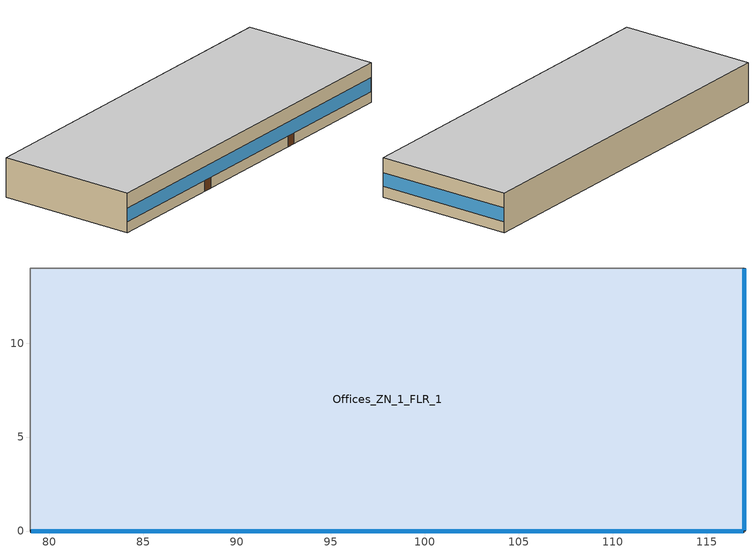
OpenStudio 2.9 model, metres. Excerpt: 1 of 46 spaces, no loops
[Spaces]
Offices_ZN_1_FLR_1
 floor ground: 117,14 117,0 79,0 79,14 z0
 wall outside: 79,0 117,0 117,14 z0:4
 wall to Gym_ZN_1_FLR_1: 117,14 79,14 z0:4
 wall to Lobby_ZN_1_FLR_1: 79,14 79,0 z0:4
 window: 79.05,0 116.95,0 z1.1:2.5; 117,0.05 117,13.95 z1.1:2.51
 door: 91.08,0 91.99,0 / 104.08,0 104.99,0 z0:2.13
 ceiling to Offices_ZN_1_FLR_2: 117,0 117,14 79,14 79,0 z4
[Schedule:Ruleset]
Name | Default Day Schedule | Summer Design Day Schedule | Winter Design Day Schedule
SchoolSecondary BLDG_OCC_SCH_Auditorium | SchoolSecondary BLDG_OCC_SCH_Auditorium Default | SchoolSecondary BLDG_OCC_SCH_Auditorium Summer Design Day 3 | SchoolSecondary BLDG_OCC_SCH_Auditorium Winter Design Day
SchoolSecondary BLDG_LIGHT_SCH_2013 | SchoolSecondary BLDG_LIGHT_SCH_2013 Default | SchoolSecondary BLDG_LIGHT_SCH_2013 Summer Design Day | SchoolSecondary BLDG_LIGHT_SCH_2013 Winter Design Day
SchoolSecondary HTGSETP_SCH_PSZ_AC | SchoolSecondary HTGSETP_SCH_PSZ_AC Default | SchoolSecondary HTGSETP_SCH_PSZ_AC Summer Design Day | SchoolSecondary HTGSETP_SCH_PSZ_AC Winter Design Day
SchoolSecondary BLDG_OCC_SCH_Cafeteria | SchoolSecondary BLDG_OCC_SCH_Cafeteria Default | SchoolSecondary BLDG_OCC_SCH_Cafeteria Summer Design Day 3 | SchoolSecondary BLDG_OCC_SCH_Cafeteria Winter Design Day
SchoolSecondary KITCHEN_ELEC_EQUIP_SCH | SchoolSecondary KITCHEN_ELEC_EQUIP_SCH Default | SchoolSecondary KITCHEN_ELEC_EQUIP_SCH Summer Design Day | SchoolSecondary KITCHEN_ELEC_EQUIP_SCH Winter Design Day
SchoolSecondary BLDG_OCC_SCH_Gym | SchoolSecondary BLDG_OCC_SCH_Gym Default | SchoolSecondary BLDG_OCC_SCH_Gym Summer Design Day 3 | SchoolSecondary BLDG_OCC_SCH_Gym Winter Design Day
SchoolSecondary BLDG_LIGHT_GYM_SCH_2013 | SchoolSecondary BLDG_LIGHT_GYM_SCH_2013 Default | SchoolSecondary BLDG_LIGHT_GYM_SCH_2013 Summer Design Day | SchoolSecondary BLDG_LIGHT_GYM_SCH_2013 Winter Design Day
SchoolSecondary KITCHEN_GAS_EQUIP_SCH | SchoolSecondary KITCHEN_GAS_EQUIP_SCH Default | SchoolSecondary KITCHEN_GAS_EQUIP_SCH Summer Design Day 3 | SchoolSecondary KITCHEN_GAS_EQUIP_SCH Winter Design Day
SchoolSecondary BLDG_LIGHT_LOBBYFLR1_SCH_2013 | SchoolSecondary BLDG_LIGHT_LOBBYFLR1_SCH_2013 Default | SchoolSecondary BLDG_LIGHT_LOBBYFLR1_SCH_2013 Summer Design Day | SchoolSecondary BLDG_LIGHT_LOBBYFLR1_SCH_2013 Winter Design Day
SchoolSecondary BLDG_LIGHT_MECHANICAL_SCH_2013 | SchoolSecondary BLDG_LIGHT_MECHANICAL_SCH_2013 Default | SchoolSecondary BLDG_LIGHT_MECHANICAL_SCH_2013 Summer Design Day | SchoolSecondary BLDG_LIGHT_MECHANICAL_SCH_2013 Winter Design Day
SchoolSecondary BLDG_ELEVATORS | SchoolSecondary BLDG_ELEVATORS Default | SchoolSecondary BLDG_ELEVATORS Summer Design Day | SchoolSecondary BLDG_ELEVATORS Winter Design Day
SchoolSecondary ELEV_LIGHT_FAN_SCH_ADD_DF | SchoolSecondary ELEV_LIGHT_FAN_SCH_ADD_DF Default | SchoolSecondary ELEV_LIGHT_FAN_SCH_ADD_DF Summer Design Day | SchoolSecondary ELEV_LIGHT_FAN_SCH_ADD_DF Winter Design Day
SchoolSecondary BLDG_LIGHT_OFFICE_SCH_2013 OccSensor Reduction | SchoolSecondary BLDG_LIGHT_OFFICE_SCH_2013 Default 1 | SchoolSecondary BLDG_LIGHT_OFFICE_SCH_2013 Summer Design Day 1 | SchoolSecondary BLDG_LIGHT_OFFICE_SCH_2013 Winter Design Day 1
[Schedule:Day]
Clothing Schedule Summer Clothes: 24, 0, 0.5
SchoolSecondary BLDG_OCC_SCH_Auditorium Default; SchoolSecondary BLDG_OCC_SCH_Auditorium Winter Design Day; SchoolSecondary BLDG_OCC_SCH_Auditorium Wknd Day; SchoolSecondary BLDG_OCC_SCH_Auditorium Wknd Day 1; SchoolSecondary BLDG_LIGHT_SCH_2013 Winter Design Day; SchoolSecondary BLDG_OCC_SCH_Cafeteria Default; SchoolSecondary BLDG_OCC_SCH_Cafeteria Winter Design Day; SchoolSecondary BLDG_OCC_SCH_Cafeteria Wknd Day; SchoolSecondary BLDG_OCC_SCH_Cafeteria Wknd Day 1; SchoolSecondary BLDG_OCC_SCH Wknd Day; SchoolSecondary BLDG_OCC_SCH Wknd Day 1; SchoolSecondary BLDG_OCC_SCH_Extend Wknd Day; SchoolSecondary BLDG_OCC_SCH_Extend Wknd Day 1; SchoolSecondary BLDG_OCC_SCH_Gym Default; SchoolSecondary BLDG_OCC_SCH_Gym Winter Design Day; SchoolSecondary BLDG_OCC_SCH_Gym Wknd Day; SchoolSecondary BLDG_OCC_SCH_Gym Wknd Day 1; SchoolSecondary BLDG_LIGHT_GYM_SCH_2013 Winter Design Day; SchoolSecondary BLDG_LIGHT_LOBBYFLR1_SCH_2013 Winter Design Day; SchoolSecondary BLDG_LIGHT_MECHANICAL_SCH_2013 Winter Design Day; SchoolSecondary BLDG_OCC_SCH_Offices Wknd Day; SchoolSecondary BLDG_OCC_SCH_Offices Wknd Day 1; SchoolSecondary BLDG_ELEVATORS Default; SchoolSecondary BLDG_ELEVATORS Winter Design Day; SchoolSecondary ELEV_LIGHT_FAN_SCH_ADD_DF Default; SchoolSecondary ELEV_LIGHT_FAN_SCH_ADD_DF Winter Design Day; SchoolSecondary BLDG_LIGHT_OFFICE_SCH_2013 Winter Design Day 1: 24, 0, 0
SchoolSecondary BLDG_OCC_SCH_Auditorium Wkdy|SmrDsn Day; SchoolSecondary BLDG_OCC_SCH_Auditorium Summer Design Day 3; SchoolSecondary BLDG_OCC_SCH_Auditorium Wkdy|SmrDsn Day 2: 8, 0, 0, 15, 0, 0.25, 20, 0, 0.95, 24, 0, 0
SchoolSecondary BLDG_OCC_SCH_Auditorium Wkdy|SmrDsn Day 1: 8, 0, 0, 17, 0, 0.15, 19, 0, 0.35, 24, 0, 0
SchoolSecondary BLDG_LIGHT_SCH_2013 Default; SchoolSecondary BLDG_LIGHT_SCH_2013 Wknd Day; SchoolSecondary BLDG_LIGHT_SCH_2013 Wknd Day 1; SchoolSecondary BLDG_LIGHT_CLASSROOM_SCH_2013 Wknd Day; SchoolSecondary BLDG_LIGHT_CLASSROOM_SCH_2013 Wknd Day 1; SchoolSecondary BLDG_LIGHT_CORRIDOR_SCH_2013 Wknd Day; SchoolSecondary BLDG_LIGHT_CORRIDOR_SCH_2013 Wknd Day 1; SchoolSecondary BLDG_LIGHT_GYM_SCH_2013 Default; SchoolSecondary BLDG_LIGHT_GYM_SCH_2013 Wknd Day; SchoolSecondary BLDG_LIGHT_GYM_SCH_2013 Wknd Day 1; SchoolSecondary BLDG_LIGHT_LIBRARY_SCH_2013 Wknd Day; SchoolSecondary BLDG_LIGHT_LIBRARY_SCH_2013 Wknd Day 1; SchoolSecondary BLDG_LIGHT_LOBBYFLR1_SCH_2013 Default; SchoolSecondary BLDG_LIGHT_LOBBYFLR1_SCH_2013 Wknd Day; SchoolSecondary BLDG_LIGHT_LOBBYFLR1_SCH_2013 Wknd Day 1; SchoolSecondary BLDG_LIGHT_MECHANICAL_SCH_2013 Default; SchoolSecondary BLDG_LIGHT_MECHANICAL_SCH_2013 Wknd Day; SchoolSecondary BLDG_LIGHT_MECHANICAL_SCH_2013 Wknd Day 1; SchoolSecondary BLDG_LIGHT_OFFICE_SCH_2013 Wknd Day; SchoolSecondary BLDG_LIGHT_OFFICE_SCH_2013 Wknd Day 1; SchoolSecondary BLDG_LIGHT_BATH_SCH_2013 Wknd Day; SchoolSecondary BLDG_LIGHT_BATH_SCH_2013 Wknd Day 1; SchoolSecondary BLDG_LIGHT_CLASSROOM_SCH_2013 Wknd Day 2; SchoolSecondary BLDG_LIGHT_CLASSROOM_SCH_2013 Wknd Day 3; SchoolSecondary BLDG_LIGHT_OFFICE_SCH_2013 Default 1; SchoolSecondary BLDG_LIGHT_OFFICE_SCH_2013 Wknd Day 2; SchoolSecondary BLDG_LIGHT_OFFICE_SCH_2013 Wknd Day 3; SchoolSecondary BLDG_LIGHT_BATH_SCH_2013 Wknd Day 2; SchoolSecondary BLDG_LIGHT_BATH_SCH_2013 Wknd Day 3: 24, 0, 0.1773
SchoolSecondary BLDG_LIGHT_SCH_2013 Summer Design Day; SchoolSecondary BLDG_LIGHT_GYM_SCH_2013 Summer Design Day; SchoolSecondary BLDG_LIGHT_LOBBYFLR1_SCH_2013 Summer Design Day; SchoolSecondary BLDG_LIGHT_MECHANICAL_SCH_2013 Summer Design Day; SchoolSecondary ALWAYS_ON Default; SchoolSecondary ALWAYS_ON Winter Design Day; SchoolSecondary ALWAYS_ON Summer Design Day; SchoolSecondary BLDG_LIGHT_OFFICE_SCH_2013 Summer Design Day 1: 24, 0, 1
SchoolSecondary BLDG_LIGHT_SCH_2013 Wkdy Day; SchoolSecondary BLDG_LIGHT_SCH_2013 Wkdy Day 2; SchoolSecondary BLDG_LIGHT_MECHANICAL_SCH_2013 Wkdy Day; SchoolSecondary BLDG_LIGHT_MECHANICAL_SCH_2013 Wkdy Day 2: 7, 0, 0.1773, 21, 0, 0.9, 24, 0, 0.1773
SchoolSecondary BLDG_LIGHT_SCH_2013 Wkdy Day 1; SchoolSecondary BLDG_LIGHT_MECHANICAL_SCH_2013 Wkdy Day 1: 8, 0, 0.1773, 20, 0, 0.5, 24, 0, 0.1773
SchoolSecondary BLDG_EQUIP_SCH_2013 Default|Wknd Day; SchoolSecondary BLDG_EQUIP_SCH_2013 Default|Wknd Day 2: 24, 0, 0.295624
SchoolSecondary BLDG_EQUIP_SCH_2013 Default|Wknd Day 1: 24, 0, 0.21116
SchoolSecondary BLDG_EQUIP_SCH_2013 Wkdy Day; SchoolSecondary BLDG_EQUIP_SCH_2013 Wkdy Day 2: 8, 0, 0.295624, 17, 0, 0.90367, 21, 0, 0.332931, 24, 0, 0.295624
SchoolSecondary BLDG_EQUIP_SCH_2013 Wkdy Day 1: 8, 0, 0.21116, 17, 0, 0.475616, 21, 0, 0.237808, 24, 0, 0.21116
SchoolSecondary INFIL_SCH_PNNL SmrDsn|Wkdy Day: 7, 0, 1, 21, 0, 0.25, 24, 0, 1
SchoolSecondary HTGSETP_SCH_PSZ_AC Default; SchoolSecondary HTGSETP_SCH_PSZ_AC Summer Design Day; SchoolSecondary HTGSETP_SCH_Setback Default|SmrDsn|Wkdy Day: 24, 0, 15.6
SchoolSecondary HTGSETP_SCH_PSZ_AC Wkdy Day: 6, 0, 15.6, 21, 0, 21, 24, 0, 15.6
SchoolSecondary HTGSETP_SCH_PSZ_AC Winter Design Day: 24, 0, 21
SchoolSecondary BLDG_OCC_SCH_Cafeteria Wkdy|SmrDsn Day; SchoolSecondary BLDG_OCC_SCH_Cafeteria Summer Design Day 3; SchoolSecondary BLDG_OCC_SCH_Cafeteria Wkdy|SmrDsn Day 2: 9, 0, 0, 15, 0, 0.95, 20, 0, 0.35, 24, 0, 0
SchoolSecondary BLDG_OCC_SCH_Cafeteria Wkdy|SmrDsn Day 1: 9, 0, 0, 17, 0, 0.15, 19, 0, 0.35, 24, 0, 0
SchoolSecondary KITCHEN_ELEC_EQUIP_SCH Default; SchoolSecondary KITCHEN_ELEC_EQUIP_SCH Winter Design Day; SchoolSecondary KITCHEN_ELEC_EQUIP_SCH Wknd Day; SchoolSecondary KITCHEN_ELEC_EQUIP_SCH Wknd Day 1: 24, 0, 0.1
SchoolSecondary KITCHEN_ELEC_EQUIP_SCH Summer Design Day; SchoolSecondary KITCHEN_ELEC_EQUIP_SCH Wkdy Day; SchoolSecondary KITCHEN_ELEC_EQUIP_SCH Wkdy Day 1; SchoolSecondary KITCHEN_ELEC_EQUIP_SCH Wkdy Day 2: 8, 0, 0.1, 10, 0, 0.15, 13, 0, 0.25, 15, 0, 0.15, 24, 0, 0.1
SchoolSecondary BLDG_OCC_SCH Wkdy|SmrDsn Day; SchoolSecondary BLDG_OCC_SCH Wkdy|SmrDsn Day 2: 8, 0, 0, 16, 0, 0.95, 21, 0, 0.15, 24, 0, 0
SchoolSecondary BLDG_OCC_SCH Wkdy|SmrDsn Day 1: 8, 0, 0, 21, 0, 0.15, 24, 0, 0
SchoolSecondary BLDG_LIGHT_CLASSROOM_SCH_2013 Wkdy Day; SchoolSecondary BLDG_LIGHT_CLASSROOM_SCH_2013 Wkdy Day 2: 7, 0, 0.1773, 8, 0, 0.9, 21, 0, 0.598291, 24, 0, 0.1773
SchoolSecondary BLDG_LIGHT_CLASSROOM_SCH_2013 Wkdy Day 1: 8, 0, 0.1773, 20, 0, 0.332384, 21, 0, 0.117863, 24, 0, 0.1773
SchoolSecondary HTGSETP_SCH_YES_OPTIMUM Wkdy Day: 6, 0, 15.6, 7, 0, 17.8, 8, 0, 20, 21, 0, 21, 24, 0, 15.6
SchoolSecondary BLDG_OCC_SCH_Extend Wkdy|SmrDsn Day; SchoolSecondary BLDG_OCC_SCH_Extend Wkdy|SmrDsn Day 2: 8, 0, 0, 21, 0, 0.95, 24, 0, 0
SchoolSecondary BLDG_OCC_SCH_Extend Wkdy|SmrDsn Day 1: 8, 0, 0, 21, 0, 0.5, 24, 0, 0
SchoolSecondary BLDG_LIGHT_CORRIDOR_SCH_2013 Wkdy Day; SchoolSecondary BLDG_LIGHT_CORRIDOR_SCH_2013 Wkdy Day 2: 7, 0, 0.1773, 8, 0, 0.9, 21, 0, 0.551772, 24, 0, 0.1773
SchoolSecondary BLDG_LIGHT_CORRIDOR_SCH_2013 Wkdy Day 1: 8, 0, 0.1773, 20, 0, 0.30654, 21, 0, 0.108699, 24, 0, 0.1773
SchoolSecondary BLDG_OCC_SCH_Gym Wkdy|SmrDsn Day; SchoolSecondary BLDG_OCC_SCH_Gym Summer Design Day 3; SchoolSecondary BLDG_OCC_SCH_Gym Wkdy|SmrDsn Day 2: 8, 0, 0, 16, 0, 0.35, 21, 0, 0.95, 24, 0, 0
SchoolSecondary BLDG_OCC_SCH_Gym Wkdy|SmrDsn Day 1: 8, 0, 0, 21, 0, 0.35, 24, 0, 0
SchoolSecondary BLDG_LIGHT_GYM_SCH_2013 Wkdy Day; SchoolSecondary BLDG_LIGHT_GYM_SCH_2013 Wkdy Day 2: 7, 0, 0.1773, 8, 0, 0.9, 21, 0, 0.88182, 24, 0, 0.1773
SchoolSecondary BLDG_LIGHT_GYM_SCH_2013 Wkdy Day 1: 8, 0, 0.1773, 20, 0, 0.4899, 21, 0, 0.173719, 24, 0, 0.1773
SchoolSecondary KITCHEN_GAS_EQUIP_SCH Default; SchoolSecondary KITCHEN_GAS_EQUIP_SCH Winter Design Day; SchoolSecondary KITCHEN_GAS_EQUIP_SCH Wknd Day; SchoolSecondary KITCHEN_GAS_EQUIP_SCH Wknd Day 1: 24, 0, 0.02
SchoolSecondary KITCHEN_GAS_EQUIP_SCH Wkdy|SmrDsn Day; SchoolSecondary KITCHEN_GAS_EQUIP_SCH Wkdy|SmrDsn Day 1; SchoolSecondary KITCHEN_GAS_EQUIP_SCH Summer Design Day 3; SchoolSecondary KITCHEN_GAS_EQUIP_SCH Wkdy|SmrDsn Day 2: 8, 0, 0.02, 10, 0, 0.15, 13, 0, 0.2, 15, 0, 0.1, 24, 0, 0.02
SchoolSecondary BLDG_LIGHT_LIBRARY_SCH_2013 Wkdy Day; SchoolSecondary BLDG_LIGHT_LIBRARY_SCH_2013 Wkdy Day 2: 7, 0, 0.1773, 8, 0, 0.9, 21, 0, 0.8325, 24, 0, 0.1773
SchoolSecondary BLDG_LIGHT_LIBRARY_SCH_2013 Wkdy Day 1: 8, 0, 0.1773, 20, 0, 0.4625, 21, 0, 0.164002, 24, 0, 0.1773
SchoolSecondary BLDG_LIGHT_LOBBYFLR1_SCH_2013 Wkdy Day; SchoolSecondary BLDG_LIGHT_LOBBYFLR1_SCH_2013 Wkdy Day 2: 7, 0, 0.1773, 8, 0, 0.9, 21, 0, 0.855, 24, 0, 0.1773
SchoolSecondary BLDG_LIGHT_LOBBYFLR1_SCH_2013 Wkdy Day 1: 8, 0, 0.1773, 20, 0, 0.475, 21, 0, 0.168435, 24, 0, 0.1773
SchoolSecondary CLGSETP_SCH_Setback Default|WntrDsn|Wkdy Day: 24, 0, 29.44
SchoolSecondary BLDG_OCC_SCH_Offices Wkdy|SmrDsn Day; SchoolSecondary BLDG_OCC_SCH_Offices Wkdy|SmrDsn Day 2: 8, 0, 0, 17, 0, 0.95, 21, 0, 0.15, 24, 0, 0
SchoolSecondary BLDG_OCC_SCH_Offices Wkdy|SmrDsn Day 1: 8, 0, 0, 17, 0, 0.5, 21, 0, 0.15, 24, 0, 0
SchoolSecondary BLDG_LIGHT_OFFICE_SCH_2013 Wkdy Day; SchoolSecondary BLDG_LIGHT_OFFICE_SCH_2013 Wkdy Day 2: 7, 0, 0.1773, 8, 0, 0.9, 21, 0, 0.747958, 24, 0, 0.1773
SchoolSecondary BLDG_LIGHT_OFFICE_SCH_2013 Wkdy Day 1: 8, 0, 0.1773, 20, 0, 0.415533, 21, 0, 0.147348, 24, 0, 0.1773
SchoolSecondary BLDG_LIGHT_BATH_SCH_2013 Wkdy Day; SchoolSecondary BLDG_LIGHT_BATH_SCH_2013 Wkdy Day 2: 7, 0, 0.1773, 8, 0, 0.9, 21, 0, 0.594, 24, 0, 0.1773
SchoolSecondary BLDG_LIGHT_BATH_SCH_2013 Wkdy Day 1: 8, 0, 0.1773, 20, 0, 0.33, 21, 0, 0.117018, 24, 0, 0.1773
SchoolSecondary BLDG_ELEVATORS Summer Design Day; SchoolSecondary ELEV_LIGHT_FAN_SCH_ADD_DF Summer Design Day: 24, 0, 0.3
SchoolSecondary BLDG_ELEVATORS Wkdy Day; SchoolSecondary ELEV_LIGHT_FAN_SCH_ADD_DF Wkdy Day: 8, 0, 0, 15, 0, 0.3, 16, 0, 0.15, 24, 0, 0
SchoolSecondary BLDG_LIGHT_CLASSROOM_SCH_2013 Wkdy Day 3; SchoolSecondary BLDG_LIGHT_CLASSROOM_SCH_2013 Wkdy Day 5: 7, 0, 0.1773, 8, 0, 0.612, 21, 0, 0.406838, 24, 0, 0.1773
SchoolSecondary BLDG_LIGHT_CLASSROOM_SCH_2013 Wkdy Day 4: 8, 0, 0.1773, 20, 0, 0.226021, 21, 0, 0.117863, 24, 0, 0.1773
SchoolSecondary BLDG_LIGHT_OFFICE_SCH_2013 Wkdy Day 3; SchoolSecondary BLDG_LIGHT_OFFICE_SCH_2013 Wkdy Day 5: 7, 0, 0.1773, 8, 0, 0.702, 21, 0, 0.583408, 24, 0, 0.1773
SchoolSecondary BLDG_LIGHT_OFFICE_SCH_2013 Wkdy Day 4: 8, 0, 0.1773, 20, 0, 0.324115, 21, 0, 0.147348, 24, 0, 0.1773
SchoolSecondary BLDG_LIGHT_BATH_SCH_2013 Wkdy Day 3; SchoolSecondary BLDG_LIGHT_BATH_SCH_2013 Wkdy Day 5: 7, 0, 0.1773, 8, 0, 0.594, 21, 0, 0.39204, 24, 0, 0.1773
SchoolSecondary BLDG_LIGHT_BATH_SCH_2013 Wkdy Day 4: 8, 0, 0.1773, 20, 0, 0.2178, 21, 0, 0.117018, 24, 0, 0.1773
[Schedule:Rule] Date Specification Type=DateRange; Start Day=1
Name | Schedule Ruleset | Rule Order | Day Schedule | Apply Monday | Apply Tuesday | Apply Wednesday | Apply Thursday | Apply Friday | Start Month | End Month | End Day | Apply Sunday | Apply Saturday
Schedule Rule 2 | SchoolSecondary BLDG_OCC_SCH_Auditorium | 4 | SchoolSecondary BLDG_OCC_SCH_Auditorium Wkdy|SmrDsn Day | Yes | Yes | Yes | Yes | Yes | 1 | 6 | 30
Schedule Rule 3 | SchoolSecondary BLDG_OCC_SCH_Auditorium | 3 | SchoolSecondary BLDG_OCC_SCH_Auditorium Wkdy|SmrDsn Day 1 | Yes | Yes | Yes | Yes | Yes | 7 | 9 | 1
Schedule Rule 4 | SchoolSecondary BLDG_OCC_SCH_Auditorium | 2 | SchoolSecondary BLDG_OCC_SCH_Auditorium Wkdy|SmrDsn Day 2 | Yes | Yes | Yes | Yes | Yes | 9 | 12 | 31
Schedule Rule 5 | SchoolSecondary BLDG_OCC_SCH_Auditorium | 1 | SchoolSecondary BLDG_OCC_SCH_Auditorium Wknd Day |  |  |  |  |  | 1 | 6 | 30 | Yes | Yes
Schedule Rule 6 | SchoolSecondary BLDG_OCC_SCH_Auditorium | 0 | SchoolSecondary BLDG_OCC_SCH_Auditorium Wknd Day 1 |  |  |  |  |  | 7 | 9 | 1 | Yes | Yes
Schedule Rule 7 | SchoolSecondary BLDG_LIGHT_SCH_2013 | 4 | SchoolSecondary BLDG_LIGHT_SCH_2013 Wkdy Day | Yes | Yes | Yes | Yes | Yes | 1 | 6 | 30
Schedule Rule 8 | SchoolSecondary BLDG_LIGHT_SCH_2013 | 3 | SchoolSecondary BLDG_LIGHT_SCH_2013 Wkdy Day 1 | Yes | Yes | Yes | Yes | Yes | 7 | 9 | 1
Schedule Rule 9 | SchoolSecondary BLDG_LIGHT_SCH_2013 | 2 | SchoolSecondary BLDG_LIGHT_SCH_2013 Wkdy Day 2 | Yes | Yes | Yes | Yes | Yes | 9 | 12 | 31
Schedule Rule 10 | SchoolSecondary BLDG_LIGHT_SCH_2013 | 1 | SchoolSecondary BLDG_LIGHT_SCH_2013 Wknd Day |  |  |  |  |  | 1 | 6 | 30 | Yes | Yes
Schedule Rule 11 | SchoolSecondary BLDG_LIGHT_SCH_2013 | 0 | SchoolSecondary BLDG_LIGHT_SCH_2013 Wknd Day 1 |  |  |  |  |  | 7 | 9 | 1 | Yes | Yes
Schedule Rule 19 | SchoolSecondary HTGSETP_SCH_PSZ_AC | 0 | SchoolSecondary HTGSETP_SCH_PSZ_AC Wkdy Day | Yes | Yes | Yes | Yes | Yes | 1 | 12 | 31
Schedule Rule 20 | SchoolSecondary BLDG_OCC_SCH_Cafeteria | 4 | SchoolSecondary BLDG_OCC_SCH_Cafeteria Wkdy|SmrDsn Day | Yes | Yes | Yes | Yes | Yes | 1 | 6 | 30
Schedule Rule 21 | SchoolSecondary BLDG_OCC_SCH_Cafeteria | 3 | SchoolSecondary BLDG_OCC_SCH_Cafeteria Wkdy|SmrDsn Day 1 | Yes | Yes | Yes | Yes | Yes | 7 | 9 | 1
Schedule Rule 22 | SchoolSecondary BLDG_OCC_SCH_Cafeteria | 2 | SchoolSecondary BLDG_OCC_SCH_Cafeteria Wkdy|SmrDsn Day 2 | Yes | Yes | Yes | Yes | Yes | 9 | 12 | 31
Schedule Rule 23 | SchoolSecondary BLDG_OCC_SCH_Cafeteria | 1 | SchoolSecondary BLDG_OCC_SCH_Cafeteria Wknd Day |  |  |  |  |  | 1 | 6 | 30 | Yes | Yes
Schedule Rule 24 | SchoolSecondary BLDG_OCC_SCH_Cafeteria | 0 | SchoolSecondary BLDG_OCC_SCH_Cafeteria Wknd Day 1 |  |  |  |  |  | 7 | 9 | 1 | Yes | Yes
Schedule Rule 25 | SchoolSecondary KITCHEN_ELEC_EQUIP_SCH | 4 | SchoolSecondary KITCHEN_ELEC_EQUIP_SCH Wkdy Day | Yes | Yes | Yes | Yes | Yes | 1 | 6 | 30
Schedule Rule 26 | SchoolSecondary KITCHEN_ELEC_EQUIP_SCH | 3 | SchoolSecondary KITCHEN_ELEC_EQUIP_SCH Wkdy Day 1 | Yes | Yes | Yes | Yes | Yes | 7 | 9 | 1
Schedule Rule 27 | SchoolSecondary KITCHEN_ELEC_EQUIP_SCH | 2 | SchoolSecondary KITCHEN_ELEC_EQUIP_SCH Wkdy Day 2 | Yes | Yes | Yes | Yes | Yes | 9 | 12 | 31
Schedule Rule 28 | SchoolSecondary KITCHEN_ELEC_EQUIP_SCH | 1 | SchoolSecondary KITCHEN_ELEC_EQUIP_SCH Wknd Day |  |  |  |  |  | 1 | 6 | 30 | Yes | Yes
Schedule Rule 29 | SchoolSecondary KITCHEN_ELEC_EQUIP_SCH | 0 | SchoolSecondary KITCHEN_ELEC_EQUIP_SCH Wknd Day 1 |  |  |  |  |  | 7 | 9 | 1 | Yes | Yes
Schedule Rule 51 | SchoolSecondary BLDG_OCC_SCH_Gym | 4 | SchoolSecondary BLDG_OCC_SCH_Gym Wkdy|SmrDsn Day | Yes | Yes | Yes | Yes | Yes | 1 | 6 | 30
Schedule Rule 52 | SchoolSecondary BLDG_OCC_SCH_Gym | 3 | SchoolSecondary BLDG_OCC_SCH_Gym Wkdy|SmrDsn Day 1 | Yes | Yes | Yes | Yes | Yes | 7 | 9 | 1
Schedule Rule 53 | SchoolSecondary BLDG_OCC_SCH_Gym | 2 | SchoolSecondary BLDG_OCC_SCH_Gym Wkdy|SmrDsn Day 2 | Yes | Yes | Yes | Yes | Yes | 9 | 12 | 31
Schedule Rule 54 | SchoolSecondary BLDG_OCC_SCH_Gym | 1 | SchoolSecondary BLDG_OCC_SCH_Gym Wknd Day |  |  |  |  |  | 1 | 6 | 30 | Yes | Yes
Schedule Rule 55 | SchoolSecondary BLDG_OCC_SCH_Gym | 0 | SchoolSecondary BLDG_OCC_SCH_Gym Wknd Day 1 |  |  |  |  |  | 7 | 9 | 1 | Yes | Yes
Schedule Rule 56 | SchoolSecondary BLDG_LIGHT_GYM_SCH_2013 | 4 | SchoolSecondary BLDG_LIGHT_GYM_SCH_2013 Wkdy Day | Yes | Yes | Yes | Yes | Yes | 1 | 6 | 30
Schedule Rule 57 | SchoolSecondary BLDG_LIGHT_GYM_SCH_2013 | 3 | SchoolSecondary BLDG_LIGHT_GYM_SCH_2013 Wkdy Day 1 | Yes | Yes | Yes | Yes | Yes | 7 | 9 | 1
Schedule Rule 58 | SchoolSecondary BLDG_LIGHT_GYM_SCH_2013 | 2 | SchoolSecondary BLDG_LIGHT_GYM_SCH_2013 Wkdy Day 2 | Yes | Yes | Yes | Yes | Yes | 9 | 12 | 31
Schedule Rule 59 | SchoolSecondary BLDG_LIGHT_GYM_SCH_2013 | 1 | SchoolSecondary BLDG_LIGHT_GYM_SCH_2013 Wknd Day |  |  |  |  |  | 1 | 6 | 30 | Yes | Yes
Schedule Rule 60 | SchoolSecondary BLDG_LIGHT_GYM_SCH_2013 | 0 | SchoolSecondary BLDG_LIGHT_GYM_SCH_2013 Wknd Day 1 |  |  |  |  |  | 7 | 9 | 1 | Yes | Yes
Schedule Rule 61 | SchoolSecondary KITCHEN_GAS_EQUIP_SCH | 4 | SchoolSecondary KITCHEN_GAS_EQUIP_SCH Wkdy|SmrDsn Day | Yes | Yes | Yes | Yes | Yes | 1 | 6 | 30
Schedule Rule 62 | SchoolSecondary KITCHEN_GAS_EQUIP_SCH | 3 | SchoolSecondary KITCHEN_GAS_EQUIP_SCH Wkdy|SmrDsn Day 1 | Yes | Yes | Yes | Yes | Yes | 7 | 9 | 1
Schedule Rule 63 | SchoolSecondary KITCHEN_GAS_EQUIP_SCH | 2 | SchoolSecondary KITCHEN_GAS_EQUIP_SCH Wkdy|SmrDsn Day 2 | Yes | Yes | Yes | Yes | Yes | 9 | 12 | 31
Schedule Rule 64 | SchoolSecondary KITCHEN_GAS_EQUIP_SCH | 1 | SchoolSecondary KITCHEN_GAS_EQUIP_SCH Wknd Day |  |  |  |  |  | 1 | 6 | 30 | Yes | Yes
Schedule Rule 65 | SchoolSecondary KITCHEN_GAS_EQUIP_SCH | 0 | SchoolSecondary KITCHEN_GAS_EQUIP_SCH Wknd Day 1 |  |  |  |  |  | 7 | 9 | 1 | Yes | Yes
Schedule Rule 71 | SchoolSecondary BLDG_LIGHT_LOBBYFLR1_SCH_2013 | 4 | SchoolSecondary BLDG_LIGHT_LOBBYFLR1_SCH_2013 Wkdy Day | Yes | Yes | Yes | Yes | Yes | 1 | 6 | 30
Schedule Rule 72 | SchoolSecondary BLDG_LIGHT_LOBBYFLR1_SCH_2013 | 3 | SchoolSecondary BLDG_LIGHT_LOBBYFLR1_SCH_2013 Wkdy Day 1 | Yes | Yes | Yes | Yes | Yes | 7 | 9 | 1
Schedule Rule 73 | SchoolSecondary BLDG_LIGHT_LOBBYFLR1_SCH_2013 | 2 | SchoolSecondary BLDG_LIGHT_LOBBYFLR1_SCH_2013 Wkdy Day 2 | Yes | Yes | Yes | Yes | Yes | 9 | 12 | 31
Schedule Rule 74 | SchoolSecondary BLDG_LIGHT_LOBBYFLR1_SCH_2013 | 1 | SchoolSecondary BLDG_LIGHT_LOBBYFLR1_SCH_2013 Wknd Day |  |  |  |  |  | 1 | 6 | 30 | Yes | Yes
Schedule Rule 75 | SchoolSecondary BLDG_LIGHT_LOBBYFLR1_SCH_2013 | 0 | SchoolSecondary BLDG_LIGHT_LOBBYFLR1_SCH_2013 Wknd Day 1 |  |  |  |  |  | 7 | 9 | 1 | Yes | Yes
Schedule Rule 76 | SchoolSecondary BLDG_LIGHT_MECHANICAL_SCH_2013 | 4 | SchoolSecondary BLDG_LIGHT_MECHANICAL_SCH_2013 Wkdy Day | Yes | Yes | Yes | Yes | Yes | 1 | 6 | 30
Schedule Rule 77 | SchoolSecondary BLDG_LIGHT_MECHANICAL_SCH_2013 | 3 | SchoolSecondary BLDG_LIGHT_MECHANICAL_SCH_2013 Wkdy Day 1 | Yes | Yes | Yes | Yes | Yes | 7 | 9 | 1
Schedule Rule 78 | SchoolSecondary BLDG_LIGHT_MECHANICAL_SCH_2013 | 2 | SchoolSecondary BLDG_LIGHT_MECHANICAL_SCH_2013 Wkdy Day 2 | Yes | Yes | Yes | Yes | Yes | 9 | 12 | 31
Schedule Rule 79 | SchoolSecondary BLDG_LIGHT_MECHANICAL_SCH_2013 | 1 | SchoolSecondary BLDG_LIGHT_MECHANICAL_SCH_2013 Wknd Day |  |  |  |  |  | 1 | 6 | 30 | Yes | Yes
Schedule Rule 80 | SchoolSecondary BLDG_LIGHT_MECHANICAL_SCH_2013 | 0 | SchoolSecondary BLDG_LIGHT_MECHANICAL_SCH_2013 Wknd Day 1 |  |  |  |  |  | 7 | 9 | 1 | Yes | Yes
Schedule Rule 122 | SchoolSecondary BLDG_ELEVATORS | 0 | SchoolSecondary BLDG_ELEVATORS Wkdy Day | Yes | Yes | Yes | Yes | Yes | 1 | 12 | 31
Schedule Rule 123 | SchoolSecondary ELEV_LIGHT_FAN_SCH_ADD_DF | 0 | SchoolSecondary ELEV_LIGHT_FAN_SCH_ADD_DF Wkdy Day | Yes | Yes | Yes | Yes | Yes | 1 | 12 | 31
Schedule Rule 135 | SchoolSecondary BLDG_LIGHT_OFFICE_SCH_2013 OccSensor Reduction | 0 | SchoolSecondary BLDG_LIGHT_OFFICE_SCH_2013 Wknd Day 2 |  |  |  |  |  | 7 | 9 | 1 | Yes | Yes
Schedule Rule 136 | SchoolSecondary BLDG_LIGHT_OFFICE_SCH_2013 OccSensor Reduction | 1 | SchoolSecondary BLDG_LIGHT_OFFICE_SCH_2013 Wknd Day 3 |  |  |  |  |  | 1 | 6 | 30 | Yes | Yes
Schedule Rule 137 | SchoolSecondary BLDG_LIGHT_OFFICE_SCH_2013 OccSensor Reduction | 2 | SchoolSecondary BLDG_LIGHT_OFFICE_SCH_2013 Wkdy Day 3 | Yes | Yes | Yes | Yes | Yes | 9 | 12 | 31
Schedule Rule 138 | SchoolSecondary BLDG_LIGHT_OFFICE_SCH_2013 OccSensor Reduction | 3 | SchoolSecondary BLDG_LIGHT_OFFICE_SCH_2013 Wkdy Day 4 | Yes | Yes | Yes | Yes | Yes | 7 | 9 | 1
Schedule Rule 139 | SchoolSecondary BLDG_LIGHT_OFFICE_SCH_2013 OccSensor Reduction | 4 | SchoolSecondary BLDG_LIGHT_OFFICE_SCH_2013 Wkdy Day 5 | Yes | Yes | Yes | Yes | Yes | 1 | 6 | 30
